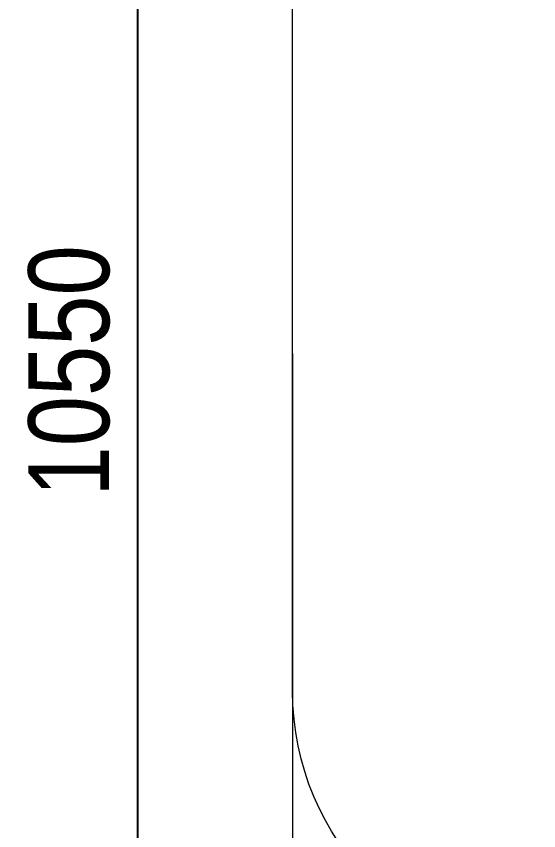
# Model space of a CAD drawing. Header units: millimetres. Extents: x -8045 to 6871, y -5915 to 5473.
# Drawn here: x -8045 to -6106, y -3158 to -137 of the extents above; entities that cross this region are included whole.
import ezdxf

# ---------------------------------------------------------------- set-up
doc = ezdxf.new("R2010")
doc.units = ezdxf.units.MM
doc.layers.add('DIKOM_ЗОНА', color=80, linetype='Continuous')
doc.layers.add('DIKOM_РАЗМЕР_ЗОНА', color=7, linetype='Continuous')
doc.styles.add('style1', font='arial.ttf', dxfattribs={"width": 0.8})
doc.dimstyles.new('1-50', dxfattribs={"dimtxt": 300, "dimasz": 200, "dimexe": 100, "dimexo": 0, "dimgap": 100, "dimtad": 1, "dimtxsty": 'style1', "dimcen": 200, "dimclrd": 7, "dimclre": 7, "dimclrt": 7, "dimadec": 1, "dimazin": 2, "dimtfac": 1, "dimtmove": 0, "dimatfit": 2, "dimfxl": 0, "dimlwd": 25, "dimlwe": 18, "dimarcsym": 0})

# ---------------------------------------------------------------- blocks, each defined once
blk = doc.blocks.new('*D11')
at = {"layer": 'Defpoints', "color": 0, "transparency": 16777216}
for p in [(6870.9, -184.6), (-7019.6, -1388.7), (-7019.6, -5814.6)]:
    blk.add_point(p, dxfattribs=at)
at = {"layer": 'DIKOM_РАЗМЕР_ЗОНА', "color": 7, "lineweight": 18, "transparency": 16777216}
for p, q in [((6870.9, -184.6), (6870.9, -5914.6)), ((-7019.6, -1388.7), (-7019.6, -5914.6))]:
    blk.add_line(p, q, dxfattribs=at)
at = {"layer": 'DIKOM_РАЗМЕР_ЗОНА', "color": 7, "lineweight": 25, "transparency": 16777216}
blk.add_line((6670.9, -5814.6), (-6819.6, -5814.6), dxfattribs=at)
at = {"layer": 'DIKOM_РАЗМЕР_ЗОНА', "color": 7, "transparency": 16777216}
for points in [[(-6819.6, -5781.3), (-6819.6, -5848), (-7019.6, -5814.6)], [(6670.9, -5781.3), (6670.9, -5848), (6870.9, -5814.6)]]:
    blk.add_solid(points, dxfattribs=at)
at = {"layer": 'DIKOM_РАЗМЕР_ЗОНА', "color": 7, "transparency": 16777216, "insert": (-74.4, -5561.4), "char_height": 300, "attachment_point": 5, "style": 'style1'}
blk.add_mtext('13900', dxfattribs=at)
blk = doc.blocks.new('*D12')
at = {"layer": 'Defpoints', "color": 0, "transparency": 16777216}
for p in [(-2189.6, 5472.7), (-7595.2, -5085), (-495.6, -5085)]:
    blk.add_point(p, dxfattribs=at)
at = {"layer": 'DIKOM_РАЗМЕР_ЗОНА', "color": 7, "lineweight": 18, "transparency": 16777216}
for p, q in [((-2189.6, 5472.7), (-7695.2, 5472.7)), ((-495.6, -5085), (-7695.2, -5085))]:
    blk.add_line(p, q, dxfattribs=at)
at = {"layer": 'DIKOM_РАЗМЕР_ЗОНА', "color": 7, "lineweight": 25, "transparency": 16777216}
blk.add_line((-7595.2, 5272.7), (-7595.2, -4885), dxfattribs=at)
at = {"layer": 'DIKOM_РАЗМЕР_ЗОНА', "color": 7, "transparency": 16777216}
for points in [[(-7628.5, 5272.7), (-7561.9, 5272.7), (-7595.2, 5472.7)], [(-7628.5, -4885), (-7561.9, -4885), (-7595.2, -5085)]]:
    blk.add_solid(points, dxfattribs=at)
at = {"layer": 'DIKOM_РАЗМЕР_ЗОНА', "color": 7, "transparency": 16777216, "insert": (-7848.4, -1452.6), "char_height": 300, "attachment_point": 5, "rotation": 90, "style": 'style1'}
blk.add_mtext('10550', dxfattribs=at)

msp = doc.modelspace()

# ---------------------------------------------------------------- linework, layer by layer
at = {"layer": 'DIKOM_ЗОНА', "color": 3, "lineweight": 15}
msp.add_lwpolyline([(-3998.482, -4013.84, 0.22677229), (-4776.813, -3641.695), (-6019.6, -3641.695, -0.41421356), (-7019.6, -2641.695), (-7019.6, -125.027, -0.39246946), (-6094.336, 872.177)], format="xyb", dxfattribs=at)

# ---------------------------------------------------------------- dimensions: what is measured, and where the dimension line sits
at = {"layer": 'DIKOM_РАЗМЕР_ЗОНА'}
dim = msp.add_linear_dim(base=(-7595.212, -5084.969), p1=(-2189.606, 5472.652), p2=(-495.584, -5084.969), angle=90, text='10550', dimstyle='1-50', dxfattribs=at)
dim.commit()
dim.dimension.update_dxf_attribs({"geometry": '*D12', "text_midpoint": (-7595.212, -1452.593), "dimtype": 160})
dim = msp.add_linear_dim(base=(-7019.6, -5814.648), p1=(6870.851, -184.645), p2=(-7019.6, -1388.727), text='13900', dimstyle='1-50', dxfattribs=at)
dim.commit()
dim.dimension.update_dxf_attribs({"geometry": '*D11', "text_midpoint": (-74.375, -5814.648), "dimtype": 160})

doc.saveas('drawing.dxf')
